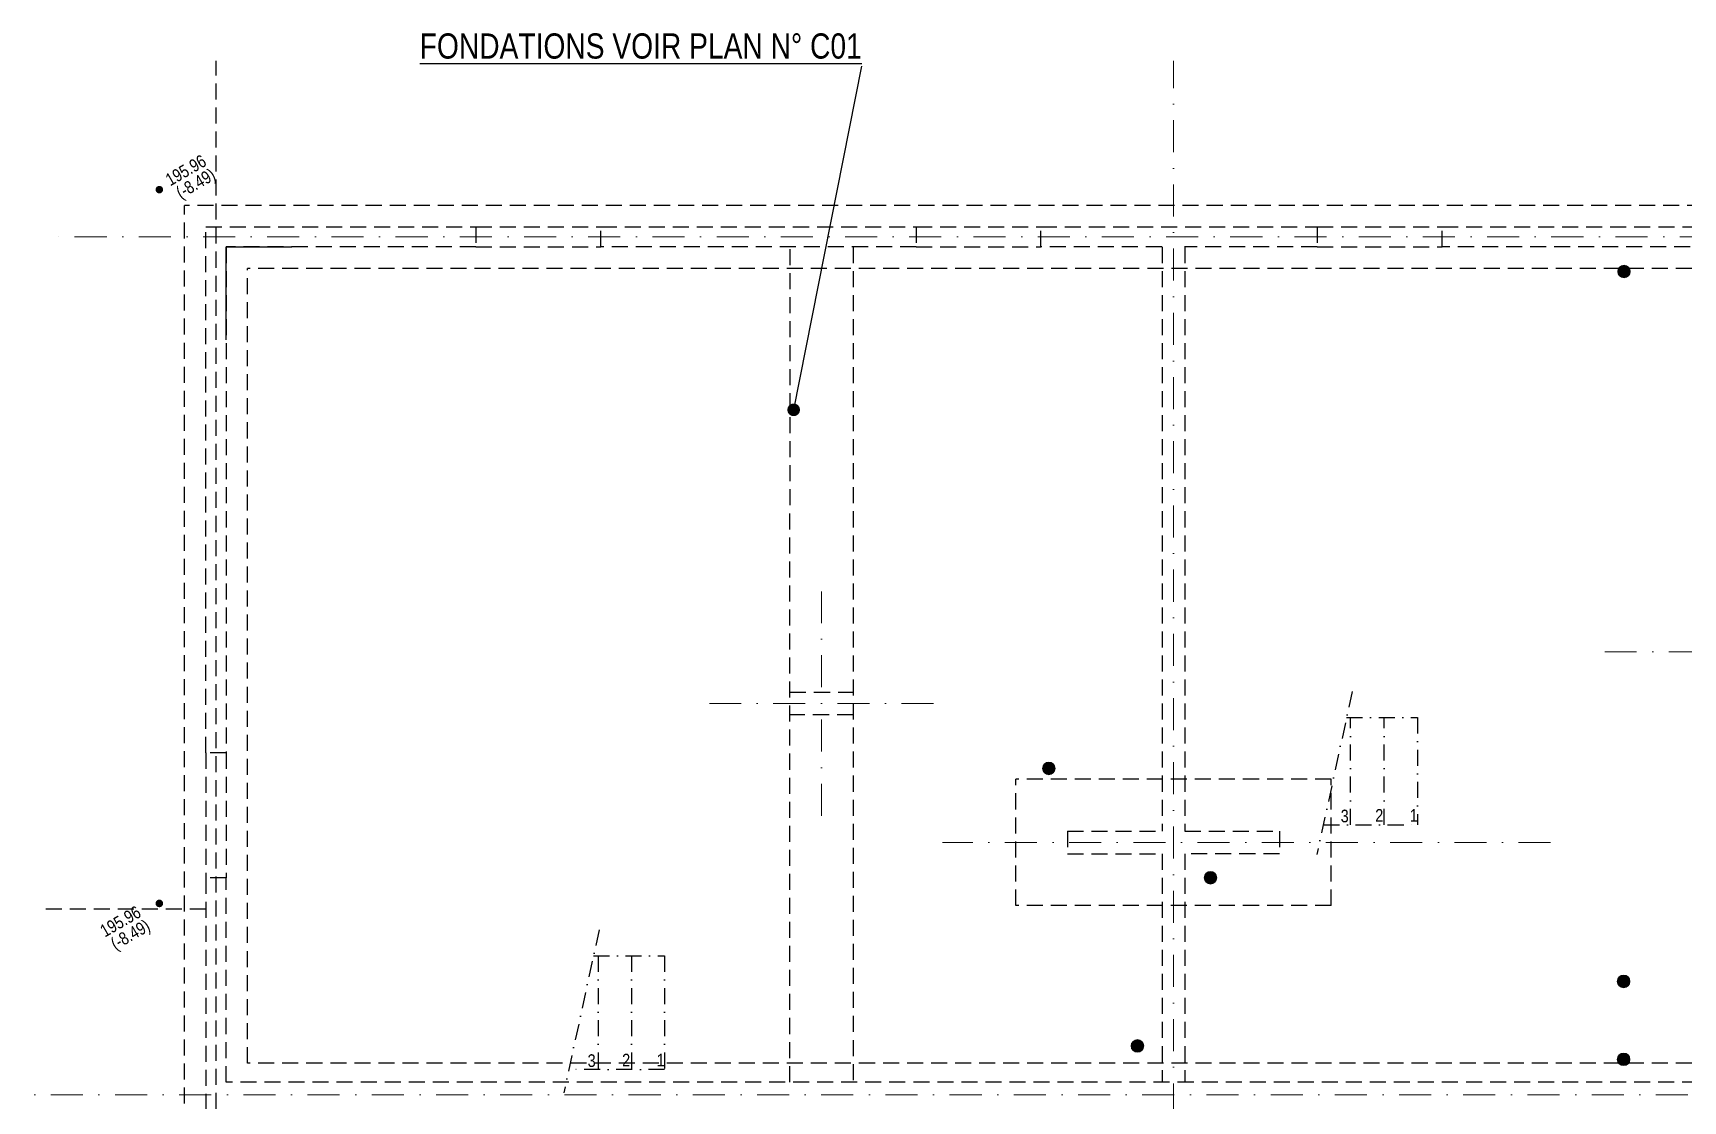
# Model space of a CAD drawing. Header units: centimetres. Extents: x 28113 to 82487, y -42944 to -12804.
# Drawn here: x 30218 to 31526, y -37021 to -36174 of the extents above; entities that cross this region are included whole.
import ezdxf
from ezdxf.enums import TextEntityAlignment as Align

# ---------------------------------------------------------------- set-up
doc = ezdxf.new("R2010")
doc.units = ezdxf.units.CM
doc.header["$LTSCALE"] = 0.5
doc.linetypes.add('CACHEX2', pattern=[19.05, 12.7, -6.35])
doc.linetypes.add('TIRETPTX2', pattern=[50.8, 25.4, -12.7, 0, -12.7])
for name, color, linetype in [('01_escalier int.', 2, 'TIRETPTX2'), ('01_murs_sup', 2, 'CACHEX2'), ('01_texte', 230, 'CONTINUOUS'), ('prlm-EAU-EUEV', 25, 'CONTINUOUS')]:
    doc.layers.add(name, color=color, linetype=linetype)
doc.layers.add('01_tram_axes', color=2, linetype='TIRETPTX2', lineweight=9)
doc.styles.add('ARIAL NA', font='ARIALN.TTF')
doc.styles.add('MATTE_TXT', font='arial.ttf')

# ---------------------------------------------------------------- blocks, each defined once
blk = doc.blocks.new('xi.eu')
at = {"layer": 'prlm-EAU-EUEV', "linetype": 'ByBlock', "lineweight": -2}
h = blk.add_hatch(color=0, dxfattribs=at)
edge = h.paths.add_edge_path()
edge.add_arc((0, 0), 5, 0, 360)
at = {"layer": 'prlm-EAU-EUEV', "color": 0, "linetype": 'ByBlock', "lineweight": 5}
blk.add_circle((0, 0), 5, dxfattribs=at)
blk = doc.blocks.new('xi.ev')
at = {"layer": 'prlm-EAU-EUEV', "linetype": 'ByBlock', "lineweight": -2}
h = blk.add_hatch(color=0, dxfattribs=at)
edge = h.paths.add_edge_path()
edge.add_arc((0, 0), 5, 0, 360)
at = {"layer": 'prlm-EAU-EUEV', "color": 0, "linetype": 'ByBlock', "lineweight": 5}
blk.add_circle((0, 0), 5, dxfattribs=at)

msp = doc.modelspace()

# ---------------------------------------------------------------- linework, layer by layer
at = {"layer": '01_escalier int.'}
for p, q in [((31263.903, -36695.83), (31235.918, -36825.103)), ((31259.418, -36716.549), (31315.669, -36716.549)), ((31262.603, -36801.549), (31262.603, -36716.549)), ((31289.136, -36801.549), (31289.136, -36716.549)), ((31315.669, -36716.549), (31315.669, -36801.549)), ((31241.017, -36801.549), (31315.669, -36801.549)), ((30666.86, -36884.766), (30638.875, -37014.039)), ((30662.375, -36905.485), (30718.626, -36905.485)), ((30666.226, -36905.485), (30666.226, -36995.485)), ((30692.426, -36905.485), (30692.426, -36995.485)), ((30718.626, -36905.485), (30718.626, -36995.485)), ((30718.626, -36995.485), (30642.892, -36995.485))]:
    msp.add_line(p, q, dxfattribs=at)
at = {"layer": '01_murs_sup', "ltscale": 2}
for p, q in [((30363.166, -37350.545), (30363.166, -36196.077)), ((30338.166, -37365.545), (30338.166, -36310.545)), ((31904.176, -36310.545), (30338.166, -36310.545)), ((30355.166, -36744.543), (30355.166, -36327.545)), ((30355.166, -36327.545), (30569.172, -36327.545)), ((30569.172, -36327.545), (30569.172, -36343.545)), ((30569.172, -36327.545), (30668.172, -36327.545)), ((30668.172, -36343.545), (30668.172, -36327.545)), ((30668.172, -36327.545), (30918.144, -36327.545)), ((30918.144, -36327.545), (30918.144, -36343.545)), ((30918.144, -36327.545), (31017.132, -36327.545)), ((31017.132, -36327.545), (31236.132, -36327.545)), ((31017.132, -36343.545), (31017.132, -36327.545)), ((31236.132, -36327.545), (31236.132, -36343.545)), ((31236.132, -36327.545), (31335.158, -36327.545)), ((31335.158, -36327.545), (31627.173, -36327.545)), ((31335.158, -36343.545), (31335.158, -36327.545)), ((30371.166, -36343.545), (30371.166, -36744.543)), ((30569.172, -36343.545), (30371.166, -36343.545)), ((30569.172, -36343.545), (30668.172, -36343.545)), ((30918.144, -36343.545), (30668.172, -36343.545)), ((30818.109, -37005.545), (30818.238, -36343.545)), ((30868.191, -36343.545), (30868.15, -37005.545)), ((30918.144, -36343.545), (31017.132, -36343.545)), ((31113.019, -36343.545), (31017.132, -36343.545)), ((31113.169, -36343.545), (31113.169, -36806.549)), ((31236.132, -36343.545), (31131.019, -36343.545)), ((31131.169, -36343.545), (31131.169, -36806.549)), ((31236.132, -36343.545), (31335.158, -36343.545)), ((31627.173, -36343.545), (31335.158, -36343.545)), ((30388.166, -36990.545), (30388.166, -36360.545)), ((31857.145, -36360.545), (30388.166, -36360.545)), ((30818.169, -36696.534), (30868.169, -36696.536)), ((30868.168, -36714.536), (30818.166, -36714.547)), ((30371.166, -36744.543), (30355.166, -36744.543)), ((30355.166, -36744.543), (30355.166, -36843.543)), ((30371.166, -36744.543), (30371.166, -36843.543)), ((30997.169, -36865.549), (30997.169, -36765.549)), ((31247.169, -36765.549), (30997.169, -36765.549)), ((31247.169, -36865.549), (31247.169, -36765.549)), ((31038.193, -36806.549), (31113.169, -36806.549)), ((31038.193, -36806.549), (31038.193, -36824.549)), ((31131.169, -36806.549), (31206.169, -36806.549)), ((31206.169, -36806.549), (31206.169, -36824.549)), ((31038.193, -36824.549), (31113.169, -36824.549)), ((31113.169, -36824.549), (31113.169, -37005.545)), ((31131.169, -36824.549), (31131.169, -37005.545)), ((31206.169, -36824.549), (31131.169, -36824.549)), ((30371.166, -36843.543), (30355.166, -36843.543)), ((30355.166, -36843.543), (30355.166, -37350.545)), ((30371.166, -37005.545), (30371.166, -36843.543)), ((30355.166, -36868.543), (30223.914, -36868.543)), ((31247.169, -36865.549), (30997.169, -36865.549)), ((31857.145, -36990.545), (30388.166, -36990.545)), ((31881.176, -37005.545), (30371.166, -37005.545))]:
    msp.add_line(p, q, dxfattribs=at)
at = {"layer": '01_texte'}
msp.add_line((30821.105, -36472.629), (30875.133, -36200.251), dxfattribs=at)
for points, const_width in [([(30316.713, -36298.088, 1), (30319.713, -36298.088, 1)], 3), ([(30818.605, -36472.629, 1), (30823.605, -36472.629, 1)], 5), ([(30316.713, -36863.92, 1), (30319.713, -36863.92, 1)], 3)]:
    msp.add_lwpolyline(points, format="xyb", close=True, dxfattribs=dict(at, const_width=const_width))
at = {"layer": '01_tram_axes', "ltscale": 2}
for p, q in [((31122.169, -37133.743), (31122.169, -36196.077)), ((32261.567, -36335.545), (30227.886, -36335.545)), ((30843.169, -36794.42), (30843.169, -36616.653)), ((31642.063, -36664.544), (31464.297, -36664.544)), ((30932.053, -36705.536), (30754.286, -36705.536)), ((31421.199, -36815.549), (30939.196, -36815.549)), ((31988.169, -37015.545), (30101.712, -37015.545))]:
    msp.add_line(p, q, dxfattribs=at)
at = {"layer": 'prlm-EAU-EUEV'}
for p, q in [((30371.166, -36343.545), (30423.198, -36343.542)), ((30371.17, -36417.053), (30371.166, -36343.545))]:
    msp.add_line(p, q, dxfattribs=at)

# ---------------------------------------------------------------- block references
for name, p, rotation in [('xi.eu', (31479.388, -36362.988), 94.82065845977857), ('xi.eu', (31151.552, -36843.544), 90), ('xi.ev', (31479.098, -36925.768), 90), ('xi.eu', (31093.669, -36976.925), 270.0071894877869), ('xi.eu', (31479.098, -36987.524), 90)]:
    msp.add_blockref(name, p, dxfattribs=dict(at, rotation=rotation))
at = {"layer": 'prlm-EAU-EUEV', "xscale": -1, "rotation": 180}
msp.add_blockref('xi.eu', (31023.395, -36756.908), dxfattribs=at)

# ---------------------------------------------------------------- texts
at = {"layer": '01_texte', "style": 'MATTE_TXT', "width": 0.8}
msp.add_text('%%UFONDATIONS VOIR PLAN N° C01', height=20, dxfattribs=at).set_placement((30699.871, -36200.213), align=Align.BOTTOM_CENTER)
for s, p in [('195.96', (30343.164, -36289.613)), ('(-8.49)', (30350.976, -36300.091)), ('195.96', (30291.35, -36885.078)), ('(-8.49)', (30299.162, -36895.556))]:
    msp.add_text(s, height=10, rotation=30, dxfattribs=at).set_placement(p, align=Align.BOTTOM_CENTER)
at = {"layer": '01_texte', "style": 'ARIAL NA'}
for s, p in [('3', (31254.781, -36799.602)), ('2', (31282.161, -36799.179)), ('1', (31309.54, -36799.179)), ('3', (30657.738, -36993.538)), ('2', (30685.117, -36993.115)), ('1', (30712.496, -36993.115))]:
    msp.add_text(s, height=10, dxfattribs=at).set_placement(p)

doc.saveas('drawing.dxf')
